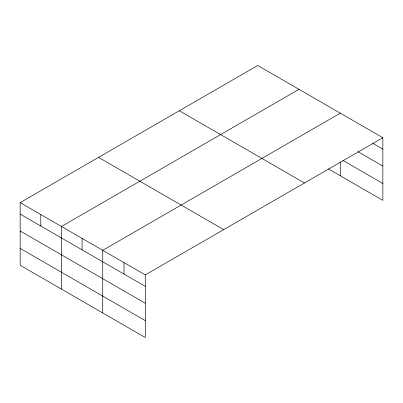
<?xml version="1.0" encoding="UTF-8"?>
<svg xmlns="http://www.w3.org/2000/svg" width="403" height="403" viewBox="0 0 403 403"><rect width="100%" height="100%" fill="white"/><g stroke="black" fill="none" stroke-linecap="round" stroke-linejoin="round"><path stroke-width="0.6" d="M382.85 137.725L257.719 65.482L20.15 202.638L20.15 265.275L145.281 337.518L145.281 274.886L382.85 137.725L382.85 200.362L328.354 168.897M299.011 89.32L61.442 226.481L61.442 289.117M340.303 113.162L102.735 250.323L102.735 312.955M372.745 143.357L382.85 149.191M357.854 151.644L382.85 166.076M342.963 160.444L382.85 183.476M179.32 110.744L304.451 182.987M98.549 157.377L223.68 229.619M20.15 202.638L145.281 274.886M20.15 214.104L145.281 286.352M20.15 230.99L145.281 303.237M20.15 248.389L145.281 320.632M340.303 162.036L340.303 175.799M124.008 262.605L124.008 274.07M82.091 238.4L82.091 249.865M40.799 214.562L40.799 226.028"/></g></svg>
